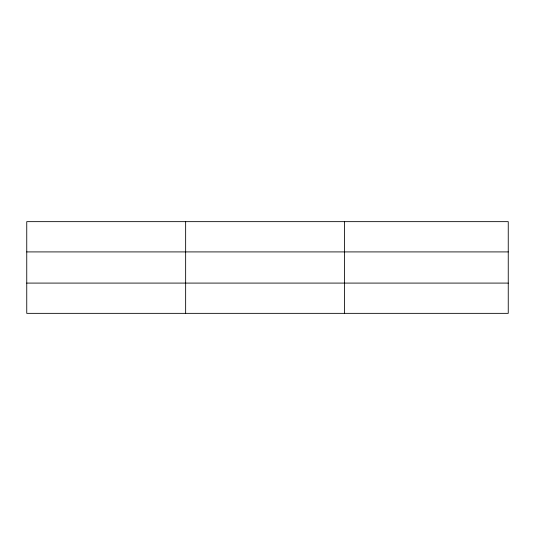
<?xml version="1.0" encoding="UTF-8"?>
<svg xmlns="http://www.w3.org/2000/svg" width="535" height="535" viewBox="0 0 535 535"><rect width="100%" height="100%" fill="white"/><g stroke="black" fill="none" stroke-linecap="round" stroke-linejoin="round"><path stroke-width="0.8" d="M185.645 313.349L185.645 221.65M344.54 313.349L344.54 221.65M508.25 283.089L508.25 313.349L26.75 313.349L26.75 221.65L508.25 221.65L508.25 283.089L26.75 283.089M26.75 251.911L508.25 251.911"/></g></svg>
